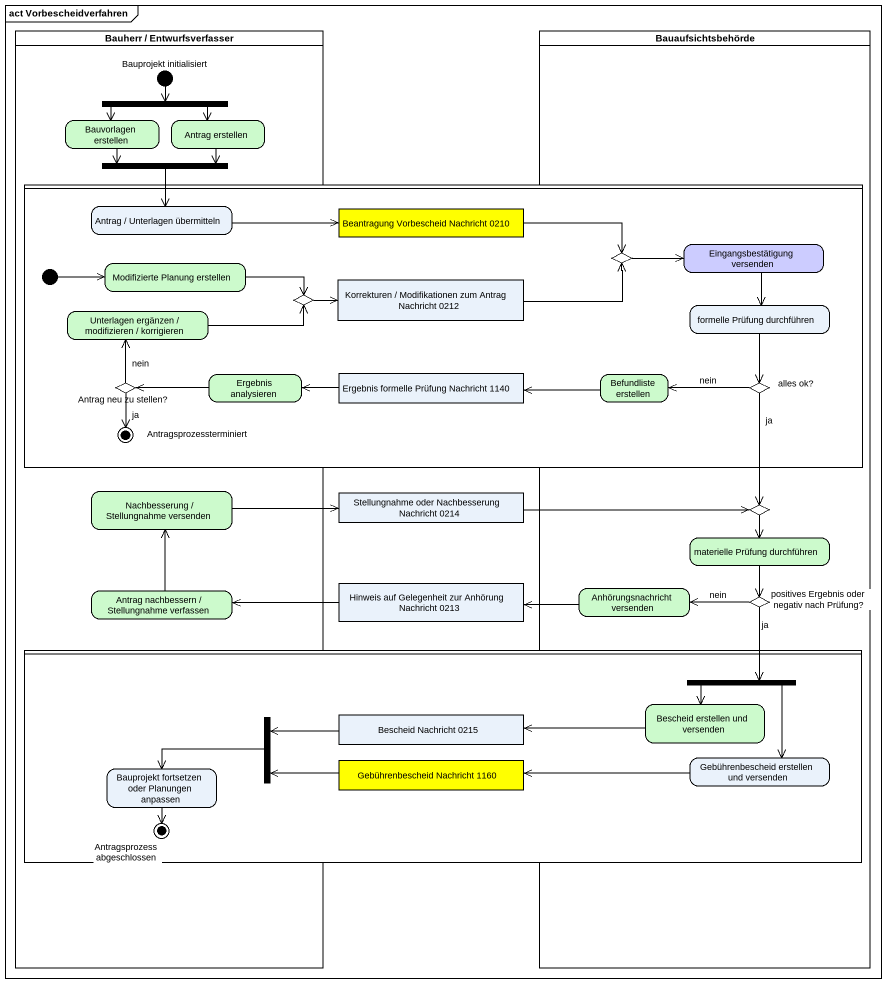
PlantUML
@startuml
mainframe act Vorbescheidverfahren
hide empty description
state "Bauherr / Entwurfsverfasser" as Bauherr_Entwurfsverfasser <<partition>> {
  state fork1 <<fork>>
  state "Bauprojekt initialisiert" as Bauprojekt_initialisiert <<start>>
  state "Bauvorlagen erstellen" as Bauvorlagen_erstellen #CCFACC
  state "Antrag erstellen" as Antrag_erstellen #CCFACC
  state fork2 <<join>>
  state "Nachbesserung / Stellungnahme versenden" as Nachbesserung_Stellungnahme #CCFACC
  state "Antrag nachbessern / Stellungnahme verfassen" as Antrag_nachbessern #CCFACC
}
state Bauaufsichtsbehörde <<partition>> {
  state choice3 <<choice>>
  state "materielle Prüfung durchführen" as materielle_Prüfung #CCFACC
  state "Anhörungsnachricht versenden" as Anhörungsnachricht_versenden #CCFACC
  state "positives Ergebnis oder negativ nach Prüfung?" as positives_Ergebnis_oder <<choice>>
}
state " " as lane1 <<partition>> {
  state "Antrag / Unterlagen übermitteln" as Antrag_Unterlagen
  state "Beantragung Vorbescheid Nachricht 0210" as Beantragung_Vorbescheid <<object>> #FFFF00
  state choice1 <<choice>>
  state "Eingangsbestätigung versenden" as Eingangsbestätigung #CCCCFF
  state "Modifizierte Planung erstellen" as Modifizierte_Planung #CCFACC
  state choice2 <<choice>>
  state "Korrekturen / Modifikationen zum Antrag Nachricht 0212" as Korrekturen_Modifikationen <<object>>
  state "Unterlagen ergänzen / modifizieren / korrigieren" as Unterlagen_ergänzen #CCFACC
  state "formelle Prüfung durchführen" as formelle_Prüfung_durchführen
  state "Ergebnis analysieren" as Ergebnis_analysieren #CCFACC
  state "Ergebnis formelle Prüfung Nachricht 1140" as Ergebnis_formelle_Prüfung <<object>>
  state "Befundliste erstellen" as Befundliste_erstellen #CCFACC
  state "Antrag neu zu stellen?" as Antrag_neu_zu_stellen <<choice>>
  state "alles ok?" as alles_ok <<choice>>
  state Antragsprozessterminiert <<end>>
  [*] -right-> Modifizierte_Planung
}
state "Stellungnahme oder Nachbesserung Nachricht 0214" as Stellungnahme_oder <<object>>
state "Hinweis auf Gelegenheit zur Anhörung Nachricht 0213" as Hinweis_auf_Gelegenheit_zur <<object>>
state " " as lane2 <<partition>> {
  state fork3 <<fork>>
  state fork4 <<join>>
  state "Bescheid Nachricht 0215" as Bescheid_Nachricht_0215 <<object>>
  state "Bescheid erstellen und versenden" as Bescheid_erstellen_und #CCFACC
  state "Gebührenbescheid Nachricht 1160" as Gebührenbescheid_Nachricht <<object>> #FFFF00
  state "Gebührenbescheid erstellen und versenden" as Gebührenbescheid_erstellen
  state "Bauprojekt fortsetzen oder Planungen anpassen" as Bauprojekt_fortsetzen_oder
  state "Antragsprozess abgeschlossen" as Antragsprozess_abgeschlossen <<end>>
}
fork1 -left-> Bauvorlagen_erstellen
fork1 -right-> Antrag_erstellen
Bauprojekt_initialisiert --> fork1
Bauvorlagen_erstellen -right-> fork2
Antrag_erstellen -left-> fork2
fork2 --> Antrag_Unterlagen
Antrag_Unterlagen -right-> Beantragung_Vorbescheid
Beantragung_Vorbescheid -right-> choice1
choice1 -right-> Eingangsbestätigung
Eingangsbestätigung --> formelle_Prüfung_durchführen
Modifizierte_Planung -right-> choice2
choice2 -right-> Korrekturen_Modifikationen
Korrekturen_Modifikationen -right-> choice1
Unterlagen_ergänzen -right-> choice2
formelle_Prüfung_durchführen --> alles_ok
Ergebnis_analysieren -left-> Antrag_neu_zu_stellen
Ergebnis_formelle_Prüfung -left-> Ergebnis_analysieren
Befundliste_erstellen -left-> Ergebnis_formelle_Prüfung
Antrag_neu_zu_stellen -up-> Unterlagen_ergänzen : nein
Antrag_neu_zu_stellen --> Antragsprozessterminiert : ja
alles_ok -left-> Befundliste_erstellen : nein
alles_ok --> choice3 : ja
Nachbesserung_Stellungnahme -right-> Stellungnahme_oder
Stellungnahme_oder -right-> choice3
choice3 --> materielle_Prüfung
materielle_Prüfung --> positives_Ergebnis_oder
Antrag_nachbessern -up-> Nachbesserung_Stellungnahme
Hinweis_auf_Gelegenheit_zur -left-> Antrag_nachbessern
Anhörungsnachricht_versenden -left-> Hinweis_auf_Gelegenheit_zur
positives_Ergebnis_oder -left-> Anhörungsnachricht_versenden : nein
positives_Ergebnis_oder --> fork3 : ja
fork3 --> Bescheid_erstellen_und
fork3 --> Gebührenbescheid_erstellen
fork4 -left-> Bauprojekt_fortsetzen_oder
Bescheid_Nachricht_0215 -left-> fork4
Bescheid_erstellen_und -left-> Bescheid_Nachricht_0215
Gebührenbescheid_Nachricht -left-> fork4
Gebührenbescheid_erstellen -left-> Gebührenbescheid_Nachricht
Bauprojekt_fortsetzen_oder --> Antragsprozess_abgeschlossen
@enduml
